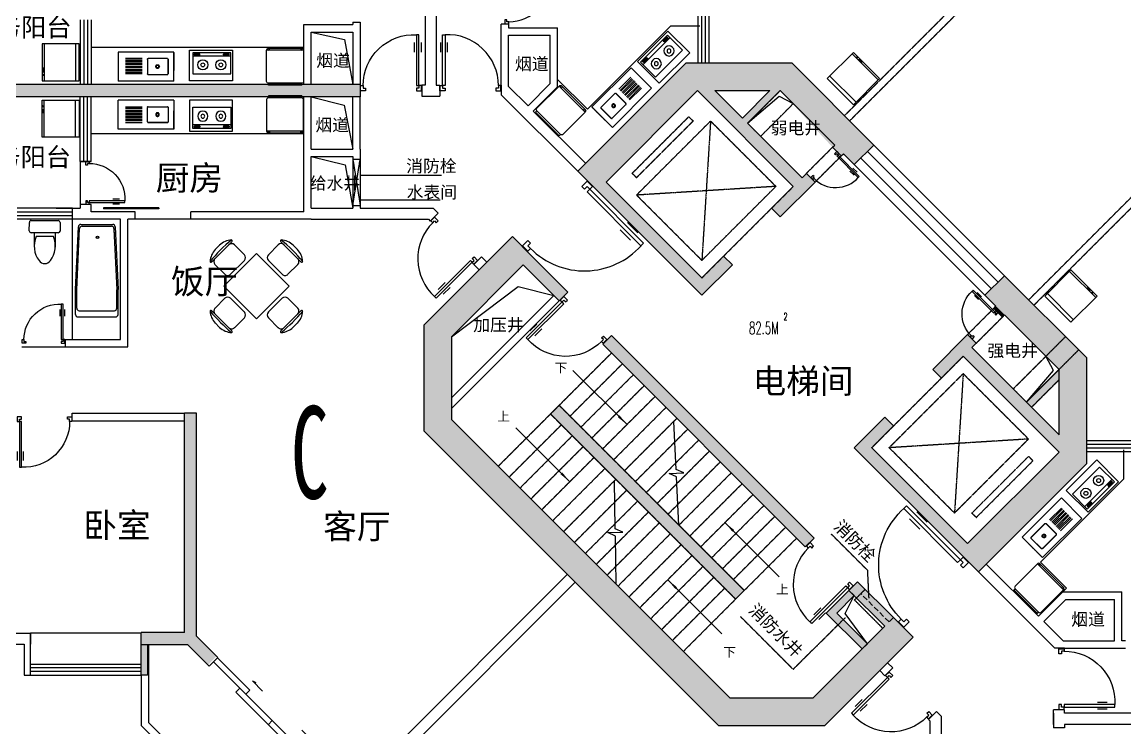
# Model space of a CAD drawing. Header units: millimetres. Extents: x 1418 to 72131, y 781 to 47600.
# Drawn here: x 15854 to 33759, y 19986 to 31446 of the extents above; entities that cross this region are included whole.
import ezdxf
from ezdxf.enums import TextEntityAlignment as Align

# ---------------------------------------------------------------- set-up
doc = ezdxf.new("R2010")
doc.units = ezdxf.units.MM
for name, pattern in [('DASH', [0.35, 0.25, -0.1]), ('DOTE', [2.42, 2, -0.2, 0.02, -0.2]), ('HIDDEN', [0.375, 0.25, -0.125])]:
    doc.linetypes.add(name, pattern=pattern)
for name, color, linetype in [('BALCONY', 2, 'Continuous'), ('DIM', 15, 'Continuous'), ('DOTE', 1, 'DOTE'), ('GROUND', 2, 'Continuous'), ('HIDDEN', 2, 'HIDDEN'), ('JG', 6, 'Continuous'), ('K', 2, 'Continuous'), ('PUB_DIM', 3, 'Continuous'), ('PUB_H', 13, 'Continuous'), ('PUB_TEXT', 7, 'Continuous'), ('STAIR', 2, 'Continuous'), ('T', 7, 'Continuous'), ('TOILET', 7, 'Continuous'), ('TOTHER', 7, 'Continuous'), ('W', 2, 'Continuous'), ('WALL', 4, 'Continuous'), ('WINDOW', 5, 'Continuous'), ('WINDOW_TEXT', 7, 'Continuous'), ('XL', 7, 'HIDDEN')]:
    doc.layers.add(name, color=color, linetype=linetype)
doc.styles.add('-黑体', font='simhei.ttf')
doc.styles.add('_ROMAND9', font='ROMAND.SHX', dxfattribs={"width": 0.6})
doc.styles.add('DIM_FONT', font='SIMPLEX.shx', dxfattribs={"width": 0.8})
doc.styles.add('SIMPLEX', font='SIMPLEX.SHX')
doc.styles.get("Standard").update_dxf_attribs({"font": 'arial.ttf'})

# ---------------------------------------------------------------- blocks, each defined once
blk = doc.blocks.new('M_A23MCU')
for p, q in [((-0.454, 0.081), (-0.454, 0.905)), ((-0.454, 0.905), (-0.413, 0.905)), ((-0.413, 0.905), (-0.413, 0.081)), ((-0.489, 0.782), (-0.489, 0.624)), ((-0.378, 0.782), (-0.378, 0.624)), ((-0.495, -0.002), (-0.495, 0.081)), ((-0.495, 0.081), (-0.454, 0.081)), ((-0.413, 0.081), (-0.454, 0.081)), ((-0.454, 0.081), (-0.454, 0.039)), ((-0.454, 0.039), (-0.413, 0.039)), ((-0.413, 0.039), (-0.413, -0.002)), ((0.412, 0.039), (0.412, -0.002)), ((0.453, 0.039), (0.412, 0.039)), ((0.453, 0.081), (0.453, 0.039)), ((0.494, 0.081), (0.453, 0.081)), ((0.494, -0.002), (0.494, 0.081)), ((-0.413, -0.002), (-0.495, -0.002)), ((-0.495, -0.002), (-0.495, -0.002)), ((0.412, -0.002), (0.494, -0.002)), ((0.494, -0.002), (0.494, -0.002))]:
    blk.add_line(p, q)
blk.add_arc((-0.372, 0.082), 0.825, 359.9283, 92.866)
blk = doc.blocks.new('_B1HAF')
for p, q in [((-0.275, 0.5), (0.275, 0.5)), ((-0.275, 0.5), (-0.275, 0)), ((0, 0.5), (0, 0)), ((0.275, 0.5), (0.275, 0)), ((-0.5, 0), (0.5, 0)), ((-0.225, 0), (-0.225, -0.5)), ((0.225, 0), (0.225, -0.5)), ((-0.5, -0.5), (-0.225, -0.5)), ((0.225, -0.5), (0.5, -0.5)), ((-0.2522, -1.2642), (-0.2314, -1.3786)), ((-0.1667, -1.2642), (-0.2522, -1.2642)), ((0.1667, -1.2642), (0.2522, -1.2642)), ((0.2522, -1.2642), (0.2314, -1.3786))]:
    blk.add_line(p, q)
blk = doc.blocks.new('_WBLK')
for p, q in [((-0.5, 0.5), (0.5, 0.5)), ((0.5, 0.1667), (-0.5, 0.1667)), ((0.5, -0.1667), (-0.5, -0.1667)), ((-0.5, -0.5), (0.5, -0.5))]:
    blk.add_line(p, q)
at = {"layer": 'WINDOW_TEXT', "style": 'SIMPLEX', "flags": 9}
blk.add_attdef('A', text='', height=1, dxfattribs=at).set_placement((0, 1.5), align=Align.MIDDLE)
blk = doc.blocks.new('C')
at = {"layer": 'WALL'}
for p, q in [((-100, 0), (0, 0)), ((-100, -500), (-100, 0)), ((0, 0), (0, -680)), ((1900, 0), (1800, 0)), ((1800, 0), (1800, -680)), ((1900, -500), (1900, 0))]:
    blk.add_line(p, q, dxfattribs=at)
at = {"layer": 'W', "xscale": 1800, "yscale": 180, "zscale": 1800, "rotation": 180}
blk.add_blockref('_WBLK', (900, -90), dxfattribs=at)
blk = doc.blocks.new('_E1KUH')
at = {"layer": 'BALCONY'}
for p, q in [((-289, 236), (-289, -304)), ((251, 266), (-259, 266)), ((-259, -334), (-259, 266)), ((311, 236), (281, 236)), ((281, -304), (281, 236)), ((311, -304), (311, 236)), ((-259, -334), (251, -334)), ((311, -304), (281, -304))]:
    blk.add_line(p, q, dxfattribs=at)
for centre in [(-274, 233), (-274, -301)]:
    blk.add_circle(centre, 15, dxfattribs=at)
for centre, start, end in [((-259, 236), 90, 180), ((251, 236), 360, 90), ((-259, -304), 180, 270), ((251, -304), 270, 0)]:
    blk.add_arc(centre, 30, start, end, dxfattribs=at)
at = {"style": 'DIM_FONT', "width": 0.8, "flags": 9}
for tag in ['XSIZE', 'YSIZE']:
    blk.add_attdef(tag, (0, 0), '', height=0.5, dxfattribs=at)
blk = doc.blocks.new('_ARROW')
blk.add_solid([(0, 0), (-1, 0.1), (-1, -0.1)])
blk = doc.blocks.new('M_B16XKT')
at = {"linetype": 'DASH'}
for p, q in [((-0.5, 0.5), (-0.5, 0)), ((0.5, 0), (0.5, 0.5)), ((-0.5, 0), (0.5, 0))]:
    blk.add_line(p, q, dxfattribs=at)
blk = doc.blocks.new('M_E19')
for p, q in [((-323, -113), (-323, -456)), ((299, -113), (-323, -113)), ((299, -456), (299, -113)), ((-323, -400), (299, -400)), ((-323, -456), (299, -456)), ((-291, -422), (-291, -434)), ((-216, -432), (-280, -432)), ((-280, -432), (-280, -448)), ((-280, -448), (-216, -448)), ((-216, -448), (-216, -432)), ((-199, -423), (-199, -434)), ((182, -422), (182, -434)), ((193, -432), (193, -448)), ((257, -432), (193, -432)), ((193, -448), (257, -448)), ((257, -448), (257, -432)), ((274, -423), (274, -434))]:
    blk.add_line(p, q)
for points in [[(-199, -423, 0.259034), (-201, -420, 0.076276), (-213, -415, 0.036515), (-226, -412, 0.026615), (-245, -411, 0.026615), (-264, -412, 0.036515), (-277, -415, 0.076276), (-289, -420, 0.259034), (-291, -423, 0.078462), (-291, -424, 0.056762)], [(-199, -434, 0.259034), (-201, -430, 0.076276), (-213, -425, 0.036515), (-226, -423, 0.026615), (-245, -422, 0.026615), (-264, -423, 0.036515), (-277, -425, 0.076276), (-289, -430, 0.259034), (-291, -434, 0.259034), (-289, -437, 0.056762), (-280, -441, 0.036515)], [(-216, -443, 0.008736), (-213, -442, 0.076276), (-201, -437, 0.259034), (-199, -434, 0.259034)], [(274, -423, 0.259034), (272, -420, 0.076276), (260, -415, 0.036515), (247, -412, 0.026615), (228, -411, 0.026615), (209, -412, 0.036515), (196, -415, 0.076276), (184, -420, 0.259034), (182, -423, 0.078462), (182, -424, 0.056762)], [(274, -434, 0.259034), (272, -430, 0.076276), (260, -425, 0.036515), (247, -423, 0.026615), (228, -422, 0.026615), (209, -423, 0.036515), (196, -425, 0.076276), (184, -430, 0.259034), (182, -434, 0.259034), (184, -437, 0.056762), (193, -441, 0.036515)], [(257, -443, 0.008736), (260, -442, 0.076276), (272, -437, 0.259034), (274, -434, 0.259034)]]:
    blk.add_lwpolyline(points, format="xyb")
at = {"layer": 'TOTHER', "linetype": 'Continuous'}
for p, q in [((-350, 0), (350, 0)), ((-350, -500), (-350, 0)), ((350, 0), (350, -500)), ((350, -500), (-350, -500))]:
    blk.add_line(p, q, dxfattribs=at)
for centre, radius in [((-158, -259), 82.5), ((134, -259), 82.5), ((-158, -259), 31.6), ((134, -259), 31.6)]:
    blk.add_circle(centre, radius, dxfattribs=at)
at = {"width": 0.8, "flags": 9}
for tag in ['XSIZE', 'YSIZE']:
    blk.add_attdef(tag, (0, 0), '', height=0.5, dxfattribs=at)
blk = doc.blocks.new('M_E16')
for p, q in [((-359, -351), (-359, -119)), ((-347, -107), (-34, -107)), ((-22, -119), (-22, -351)), ((63, -103), (336, -103)), ((63, -132), (336, -132)), ((63, -153), (336, -153)), ((63, -182), (336, -182)), ((63, -203), (336, -203)), ((63, -232), (336, -232)), ((63, -253), (336, -253)), ((63, -282), (336, -282)), ((63, -303), (336, -303)), ((63, -332), (336, -332)), ((63, -353), (336, -353)), ((-34, -363), (-347, -363))]:
    blk.add_line(p, q)
for points, const_width in [([(-353, -95), (-370, -113)], 1.91), ([(-370, -357), (-370, -113)], 2), ([(-353, -95), (-28, -95)], 1.8), ([(-10, -113), (-28, -95)], 1.91), ([(-10, -113), (-10, -357)], 2), ([(-370, -357), (-353, -375)], 1.91), ([(-28, -375), (-10, -357)], 1.91), ([(-28, -375), (-353, -375)], 1.8)]:
    blk.add_lwpolyline(points, dxfattribs=dict(const_width=const_width))
for points in [[(-347, -107), (-351, -108), (-354, -110), (-357, -113), (-358, -117), (-359, -119)], [(-22, -119), (-23, -115), (-25, -111), (-28, -109), (-32, -107), (-34, -107)], [(-359, -351), (-358, -355), (-356, -358), (-353, -361), (-349, -363), (-347, -363)], [(-216, -235), (-215, -245), (-209, -255), (-202, -261), (-192, -265), (-182, -265), (-172, -261), (-164, -255), (-159, -245), (-157, -235), (-159, -225), (-164, -215), (-172, -209), (-182, -205), (-192, -205), (-202, -209), (-209, -215), (-215, -225), (-216, -235)], [(-206, -235), (-205, -242), (-201, -248), (-196, -252), (-190, -254), (-183, -254), (-177, -252), (-172, -248), (-169, -242), (-168, -235), (-169, -228), (-172, -222), (-177, -218), (-183, -215), (-190, -215), (-196, -218), (-201, -222), (-205, -228), (-206, -235)], [(-34, -363), (-30, -362), (-26, -360), (-24, -357), (-22, -353), (-22, -351)]]:
    blk.add_lwpolyline(points)
at = {"layer": 'TOTHER', "linetype": 'Continuous'}
for p, q in [((-450, 0), (450, 0)), ((-450, -471), (-450, 0)), ((450, 0), (450, -471)), ((-450, -471), (450, -471))]:
    blk.add_line(p, q, dxfattribs=at)
at = {"layer": 'TOTHER', "linetype": 'HIDDEN'}
blk.add_line((-450, 0), (-450, -300), dxfattribs=at)
at = {"width": 0.8, "flags": 9}
for tag in ['XSIZE', 'YSIZE']:
    blk.add_attdef(tag, (0, 0), '', height=0.5, dxfattribs=at)
blk = doc.blocks.new('M_C31TFZ')
for p, q in [((-729, 395), (-404, 720)), ((393, 721), (718, 395)), ((-672, 593), (-602, 663)), ((-359, 669), (-200, 510)), ((348, 669), (189, 510)), ((591, 664), (661, 594)), ((-5, 527), (-536, -3)), ((-423, 192), (-200, 415)), ((525, -3), (-5, 527)), ((189, 415), (412, 192)), ((-678, 351), (-518, 192)), ((667, 351), (508, 192)), ((-536, -3), (-5, -533)), ((-5, -533), (525, -3)), ((-677, -357), (-518, -198)), ((-200, -421), (-423, -198)), ((412, -198), (190, -420)), ((667, -357), (508, -198)), ((-403, -726), (-729, -401)), ((-359, -675), (-200, -516)), ((349, -675), (190, -516)), ((718, -401), (393, -726)), ((-602, -670), (-672, -599)), ((661, -599), (591, -669))]:
    blk.add_line(p, q)
for centre, radius, start, end in [((1327, -1336), 2713, 129.8023, 140.1977), ((-386, 434), 316, 94.2735, 133.2349), ((-408, 738), 10, 22.33, 94.2735), ((-418, 734), 20, 315, 22.33), ((407, 735), 20, 157.67, 225), ((398, 738), 10, 85.7265, 157.67), ((-1338, -1336), 2713, 39.8023, 50.1977), ((375, 434), 316, 46.7651, 85.7265), ((-442, 377), 316, 136.7651, 175.7265), ((-407, 621), 67.5, 45, 135), ((396, 622), 67.5, 45, 135), ((431, 377), 316, 4.2735, 43.2349), ((-747, 400), 10, 175.7265, 247.67), ((-743, 409), 20, 247.67, 315), ((-630, 399), 67.5, 135, 225), ((-248, 462), 67.5, 315, 45), ((237, 462), 67.5, 135, 225), ((619, 399), 67.5, 315, 45), ((732, 409), 20, 225, 292.33), ((736, 400), 10, 292.33, 4.2735), ((-471, 239), 67.5, 225, 315), ((460, 240), 67.5, 225, 315), ((-471, -246), 67.5, 45, 135), ((460, -245), 67.5, 45, 135), ((-630, -405), 67.5, 135, 225), ((619, -405), 67.5, 315, 45), ((-747, -406), 10, 112.33, 184.2735), ((-442, -383), 316, 184.2735, 223.2349), ((1328, 1330), 2713, 219.8023, 230.1977), ((-743, -415), 20, 45, 112.33), ((-248, -468), 67.5, 315, 45), ((237, -468), 67.5, 135, 225), ((-1338, 1330), 2713, 309.8023, 320.1977), ((431, -383), 316, 316.7651, 355.7265), ((732, -415), 20, 67.67, 135), ((736, -406), 10, 355.7265, 67.67), ((-385, -440), 316, 226.7651, 265.7265), ((-407, -627), 67.5, 225, 315), ((396, -627), 67.5, 225, 315), ((375, -439), 316, 274.2735, 313.2349), ((-408, -744), 10, 265.7265, 337.67), ((-418, -741), 20, 337.67, 45), ((407, -740), 20, 135, 202.33), ((398, -744), 10, 202.33, 274.2735)]:
    blk.add_arc(centre, radius, start, end)
at = {"width": 0.8, "flags": 9}
for tag in ['XSIZE', 'YSIZE']:
    blk.add_attdef(tag, (0, 0), '', height=0.5, dxfattribs=at)
blk = doc.blocks.new('M_E10')
for p, q in [((-740, -70), (-740, -680)), ((-700, -30), (-302, -30)), ((-640, -90), (-640, -660)), ((-600, -50), (-300, -50)), ((-300, -50), (695, -96)), ((-298, -30), (724, -76)), ((730, -136), (730, -614)), ((760, -116), (760, -634)), ((-600, -700), (-300, -700)), ((695, -654), (-300, -700)), ((685, -654), (-300, -700)), ((724, -674), (-298, -720)), ((-700, -720), (-302, -720))]:
    blk.add_line(p, q)
at = {"const_width": 1.5}
for points in [[(-800, 0), (800, 0)], [(-800, -750), (-800, 0)], [(800, 0), (800, -750)], [(800, -750), (-800, -750)]]:
    blk.add_lwpolyline(points, dxfattribs=at)
for radius in [20, 16]:
    blk.add_circle((550, -386), radius)
for centre, start, end in [((-700, -70), 90, 180), ((-600, -90), 90, 180), ((-302, -70), 83.7966, 90), ((690, -136), 0, 83.3675), ((720, -116), 0, 83.7966), ((-700, -680), 180, 270), ((-600, -660), 180, 270), ((690, -614), 276.6325, 0), ((720, -634), 276.2034, 0), ((-302, -680), 270, 276.2034)]:
    blk.add_arc(centre, 40, start, end)
at = {"width": 0.8, "flags": 9}
for tag in ['XSIZE', 'YSIZE']:
    blk.add_attdef(tag, (0, 0), '', height=0.5, dxfattribs=at)
blk = doc.blocks.new('M_A13ZTG')
for p, q in [((-0.502, 0.208), (0.498, 0.208)), ((-0.502, 0.208), (-0.502, 0.19)), ((0.498, 0.208), (0.498, 0.19)), ((-0.502, 0.19), (0.498, 0.19))]:
    blk.add_line(p, q)
blk = doc.blocks.new('_E4MQF')
at = {"layer": 'PUB_DIM'}
for p, q in [((-600, 541), (0, 541)), ((-600, 31), (0, 31))]:
    blk.add_line(p, q, dxfattribs=at)
for points in [[(-600, 0), (0, 0), (0, 600), (-600, 600)], [(-205, 22), (-205, 6), (-149, 6), (-149, 22)]]:
    blk.add_lwpolyline(points, close=True, dxfattribs=at)
blk.add_circle((-95, 17), 9.03, dxfattribs=at)
at = {"style": 'DIM_FONT', "width": 0.8, "flags": 9}
for tag in ['XSIZE', 'YSIZE']:
    blk.add_attdef(tag, (0, 0), '', height=0.5, dxfattribs=at)
blk = doc.blocks.new('80122140438700')
for p, q in [((-525, 90), (525, 90)), ((-525, 29.7), (525, 29.7)), ((-525, -29.7), (525, -29.7)), ((-525, -90), (525, -90))]:
    blk.add_line(p, q)
at = {"style": 'SIMPLEX', "flags": 9}
blk.add_attdef('A', text='', height=1, dxfattribs=at).set_placement((0, 0), align=Align.MIDDLE)
blk = doc.blocks.new('M_E24TTP')
at = {"layer": 'TOILET', "color": 7}
for p, q in [((-170, 200), (-170, 430)), ((170, 200), (170, 430)), ((-220, 200), (220, 200)), ((-140, 260), (140, 260)), ((-250, 30), (-250, 170)), ((220, 0), (-220, 0)), ((250, 170), (250, 30))]:
    blk.add_line(p, q, dxfattribs=at)
for centre, radius, start, end in [((227, 413), 398, 143.3619, 202.5495), ((0, 590), 110, 33.4509, 146.5491), ((-227, 413), 398, 337.4505, 36.6381), ((-220, 170), 30, 90, 180), ((220, 170), 30, 0, 90), ((-220, 30), 30, 180, 270), ((220, 30), 30, 270, 0)]:
    blk.add_arc(centre, radius, start, end, dxfattribs=at)
at = {"style": 'DIM_FONT', "width": 0.8, "flags": 9}
for tag in ['XSIZE', 'YSIZE']:
    blk.add_attdef(tag, (0, 0), '', height=0.5, dxfattribs=at)
blk = doc.blocks.new('80122163034100')
for p, q in [((-395, 90), (395, 90)), ((-395, 30), (395, 30)), ((-395, -30), (395, -30)), ((-395, -90), (395, -90))]:
    blk.add_line(p, q)
at = {"style": 'SIMPLEX', "flags": 9}
blk.add_attdef('A', text='', height=1, dxfattribs=at).set_placement((0, 0), align=Align.MIDDLE)
blk = doc.blocks.new('A$C240679E1')
for p, q in [((30134.9, 31492.6), (27787.8, 29145.5)), ((30304.6, 31492.6), (27872.7, 29060.7)), ((26744.9, 29552.1), (26214.6, 29021.7)), ((26957, 29339.9), (26744.9, 29552.1)), ((26426.7, 28809.6), (26957, 29339.9)), ((24340.7, 28208.6), (25260, 29127.8)), ((24411.4, 28137.9), (25330.7, 29057.1)), ((24411.4, 27855), (25613.5, 29057.1)), ((25260, 29127.8), (25330.7, 29057.1)), ((25613.5, 29057.1), (25472.1, 26794.3)), ((25613.5, 29057.1), (26674.2, 27996.4)), ((26214.6, 29021.7), (26426.7, 28809.6)), ((27169.2, 28208.6), (27593.4, 28632.8)), ((27734.8, 28491.4), (27310.6, 28067.1)), ((33210.9, 28586.4), (30778.9, 26154.5)), ((33210.9, 28416.7), (30863.7, 26069.6)), ((24340.7, 28208.6), (24411.4, 28137.9)), ((26674.2, 27996.4), (24411.4, 27855)), ((25472.1, 26794.3), (26674.2, 27996.4)), ((25472.1, 26511.5), (26957, 27996.4)), ((24411.4, 27855), (25472.1, 26794.3)), ((30215.1, 26021.9), (29785.5, 25592.3)), ((29926.9, 25450.8), (30351.1, 25875.1)), ((22166.4, 23453.3), (24004.9, 25291.7)), ((23333.1, 24266.4), (24181.6, 25115)), ((28229.8, 23753.8), (29714.7, 25238.7)), ((30527.9, 24708.4), (31058.2, 25238.7)), ((23509.9, 24089.7), (24358.4, 24938.2)), ((28512.7, 23753.8), (29714.7, 24955.9)), ((29714.7, 24955.9), (29573.3, 22693.1)), ((30775.4, 23895.2), (29714.7, 24955.9)), ((31270.4, 25026.6), (30740.1, 24496.3)), ((30740.1, 24496.3), (31270.4, 25026.6)), ((23686.7, 23912.9), (24535.2, 24761.4)), ((30740.1, 24496.3), (30527.9, 24708.4)), ((30824.9, 24411.4), (31270.4, 24856.9)), ((23863.4, 23736.1), (24712, 24584.6)), ((26161.5, 21438), (23156.3, 24443.2)), ((24040.2, 23559.3), (24888.7, 24407.9)), ((26020.1, 21296.6), (23014.9, 24301.8)), ((24217, 23382.6), (25065.5, 24231.1)), ((23191.7, 24125), (22343.2, 23276.5)), ((24393.8, 23205.8), (25242.3, 24054.3)), ((23368.5, 23948.2), (22519.9, 23099.7)), ((24570.5, 23029), (25419.1, 23877.5)), ((30775.4, 23895.2), (28512.7, 23753.8)), ((29573.3, 22693.1), (30775.4, 23895.2)), ((23545.2, 23771.5), (22696.7, 22922.9)), ((24747.3, 22852.2), (25595.8, 23700.8)), ((29573.3, 22693.1), (28512.7, 23753.8)), ((23722, 23594.7), (22873.5, 22746.2)), ((24924.1, 22675.5), (25772.6, 23524)), ((29856.2, 22693.1), (30775.4, 23612.4)), ((29926.9, 22622.4), (30846.1, 23541.7)), ((30846.1, 23541.7), (30775.4, 23612.4)), ((23898.8, 23417.9), (23050.3, 22569.4)), ((25100.9, 22498.7), (25949.4, 23347.2)), ((24075.6, 23241.1), (23227, 22392.6)), ((25277.7, 22321.9), (26126.2, 23170.4)), ((24252.3, 23064.4), (23403.8, 22215.8)), ((25454.4, 22145.1), (26303, 22993.6)), ((24429.1, 22887.6), (23580.6, 22039.1)), ((25631.2, 21968.3), (26479.7, 22816.9)), ((24605.9, 22710.8), (23757.4, 21862.3)), ((25808, 21791.6), (26656.5, 22640.1)), ((29926.9, 22622.4), (29856.2, 22693.1)), ((24782.7, 22534), (23934.1, 21685.5)), ((25984.8, 21614.8), (26833.3, 22463.3)), ((24959.5, 22357.3), (24110.9, 21508.7)), ((26161.5, 21438), (27010.1, 22286.5)), ((28158.7, 21767.9), (27578.5, 22348.1)), ((25136.2, 22180.5), (24287.7, 21331.9)), ((25313, 22003.7), (24464.5, 21155.2)), ((25489.8, 21826.9), (24641.3, 20978.4)), ((28158.7, 21767.9), (28180.8, 21313.8)), ((25666.6, 21650.1), (24818, 20801.6)), ((25843.3, 21473.4), (24994.8, 20624.8)), ((26020.1, 21296.6), (25171.6, 20448.1)), ((26100.1, 21012.6), (26954.3, 20157.9)), ((26954.3, 20157.9), (27801.4, 20995))]:
    blk.add_line(p, q)
at = {"layer": 'BALCONY'}
for p, q in [((16490.9, 20552.6), (16490.9, 19295.8)), ((16370.9, 20062.6), (16370.9, 19246.1)), ((16370.9, 19246.1), (18604.2, 17013.3)), ((16490.9, 19295.8), (18689.1, 17098.2))]:
    blk.add_line(p, q, dxfattribs=at)
at = {"layer": 'DIM'}
for p, q in [((26214.6, 29021.7), (26728.4, 29461.1)), ((26728.4, 29461.1), (26957, 29339.9)), ((21406.2, 25556.9), (22490.8, 26371.9)), ((22490.8, 26371.9), (23071.5, 26225.1)), ((31179.4, 25010.1), (31058.2, 25238.7)), ((30740.1, 24496.3), (31179.4, 25010.1)), ((27797, 21060.5), (27943.4, 21353.2)), ((28159.1, 20571.8), (27797, 21060.5))]:
    blk.add_line(p, q, dxfattribs=at)
for points in [[(19130.9, 30502.6), (19672.5, 30382.2), (19805.9, 29652.6)], [(19130.9, 29452.6), (19665, 29317.3), (19805.9, 28602.6)], [(19130.9, 28482.6), (19682.5, 28349.1), (19805.9, 27642.6)]]:
    blk.add_lwpolyline(points, dxfattribs=at)
at = {"layer": 'GROUND'}
blk.add_line((17174.6, 27462.6), (16274.6, 27462.6), dxfattribs=at)
at = {"layer": 'HIDDEN'}
for p, q in [((31058.2, 25238.7), (31376.4, 25556.9)), ((31270.4, 25026.6), (31588.6, 25344.8)), ((27951.4, 21283.4), (28123.8, 21455.7)), ((28411, 20823.7), (27951.4, 21283.4))]:
    blk.add_line(p, q, dxfattribs=at)
at = {"layer": 'JG'}
for p, q in [((23456.9, 28243.9), (25215, 30002.1)), ((25215, 30002.1), (26931.3, 30002.1)), ((28265.2, 28668.2), (26931.3, 30002.1)), ((19925.9, 29652.6), (13470.9, 29652.6)), ((19925.9, 29652.6), (19925.9, 29452.6)), ((23916.5, 28067.1), (25401.4, 29552.1)), ((25401.4, 29552.1), (26957, 27996.4)), ((25684.2, 29552.1), (26129.7, 29106.6)), ((25684.2, 29552.1), (26575.2, 29552.1)), ((26129.7, 29106.6), (26575.2, 29552.1)), ((26744.9, 29552.1), (26214.6, 29021.7)), ((27628.8, 28668.2), (26744.9, 29552.1)), ((19925.9, 29452.6), (13470.9, 29452.6)), ((26214.6, 29021.7), (27098.5, 28137.9)), ((27593.4, 28632.8), (27628.8, 28668.2)), ((27628.8, 28668.2), (27628.8, 28668.2)), ((27947, 28350), (28265.2, 28668.2)), ((27734.8, 28491.4), (27593.4, 28632.8)), ((27734.8, 28491.4), (27770.2, 28526.8)), ((27947, 28350), (27770.2, 28526.8)), ((23456.9, 28243.9), (25472.1, 26228.7)), ((27098.5, 28137.9), (27169.2, 28208.6)), ((27310.6, 28067.1), (27169.2, 28208.6)), ((23916.5, 28067.1), (25472.1, 26511.5)), ((26603.5, 27642.9), (26957, 27996.4)), ((26744.9, 27501.5), (27310.6, 28067.1)), ((26603.5, 27642.9), (26744.9, 27501.5)), ((20956.2, 25743.3), (22396.2, 27183.3)), ((22714.4, 26865.1), (22396.2, 27183.3)), ((23297.8, 26281.7), (22714.4, 26865.1)), ((25472.1, 26511.5), (25825.7, 26865.1)), ((25825.7, 26865.1), (25967.1, 26723.6)), ((21406.2, 25556.9), (22573, 26723.6)), ((23156.3, 26140.3), (22573, 26723.6)), ((25472.1, 26228.7), (25967.1, 26723.6)), ((30068.3, 26228.7), (30386.5, 26546.9)), ((31720.4, 25213), (30386.5, 26546.9)), ((23156.3, 26140.3), (23297.8, 26281.7)), ((30245.1, 26051.9), (30068.3, 26228.7)), ((30209.7, 26016.5), (30245.1, 26051.9)), ((30209.7, 26016.5), (30351.1, 25875.1)), ((30351.1, 25875.1), (30386.5, 25910.5)), ((31270.4, 25026.6), (30386.5, 25910.5)), ((20956.2, 25743.3), (20956.2, 24027)), ((21406.2, 25556.9), (21406.2, 24213.4)), ((23863.4, 25433.2), (24004.9, 25574.6)), ((27151.5, 22145.1), (23863.4, 25433.2)), ((27292.9, 22286.5), (24004.9, 25574.6)), ((29219.8, 25026.6), (29785.5, 25592.3)), ((29785.5, 25592.3), (29926.9, 25450.8)), ((29856.2, 25380.1), (29926.9, 25450.8)), ((31270.4, 23965.9), (29856.2, 25380.1)), ((29714.7, 25238.7), (29361.2, 24885.2)), ((31270.4, 23683.1), (29714.7, 25238.7)), ((31720.4, 23496.7), (31720.4, 25213)), ((29361.2, 24885.2), (29219.8, 25026.6)), ((31270.4, 25026.6), (30740.1, 24496.3)), ((31270.4, 23965.9), (31270.4, 25026.6)), ((21406.2, 24562.4), (21406.2, 24390.2)), ((23156.3, 24443.2), (23014.9, 24301.8)), ((26161.5, 21438), (23156.3, 24443.2)), ((17070.9, 20752.6), (17070.9, 24312.6)), ((17270.9, 24312.6), (17070.9, 24312.6)), ((17270.9, 20694.1), (17270.9, 24312.6)), ((25931.7, 19687.9), (21406.2, 24213.4)), ((23014.9, 24301.8), (26020.1, 21296.6)), ((27947, 23753.8), (28442, 24248.8)), ((28583.4, 24107.3), (28442, 24248.8)), ((25745.3, 19237.9), (20956.2, 24027)), ((28583.4, 24107.3), (28229.8, 23753.8)), ((29644, 22056.7), (27947, 23753.8)), ((29785.5, 22198.2), (28229.8, 23753.8)), ((29785.5, 22198.2), (31270.4, 23683.1)), ((29962.2, 21738.5), (31720.4, 23496.7)), ((27151.5, 22145.1), (27292.9, 22286.5)), ((29644, 22056.7), (29962.2, 21738.5)), ((27858.6, 21438), (28000, 21579.4)), ((28583.4, 20996.1), (28000, 21579.4)), ((26020.1, 21296.6), (26161.5, 21438)), ((27490.9, 21070.3), (27858.6, 21438)), ((27943.4, 21353.2), (27660.9, 21070)), ((27858.6, 21438), (27943.4, 21353.2)), ((28442, 20854.7), (27858.6, 21438)), ((28074.3, 20487), (27490.9, 21070.3)), ((28159.1, 20571.8), (27660.9, 21070)), ((28583.4, 20996.1), (28901.6, 20677.9)), ((27275.2, 19687.9), (28442, 20854.7)), ((16370.9, 20552.6), (16370.9, 20752.6)), ((17070.9, 20752.6), (16370.9, 20752.6)), ((17614.2, 20350.7), (17270.9, 20694.1)), ((27461.6, 19237.9), (28901.6, 20677.9)), ((17129.4, 20552.6), (16370.9, 20552.6)), ((17472.8, 20209.3), (17129.4, 20552.6)), ((28074.3, 20487), (28159.1, 20571.8)), ((17472.8, 20209.3), (17614.2, 20350.7)), ((27275.2, 19687.9), (25931.7, 19687.9)), ((26280.8, 19687.9), (26108.5, 19687.9)), ((27461.6, 19237.9), (25745.3, 19237.9))]:
    blk.add_line(p, q, dxfattribs=at)
at = {"layer": 'K'}
for p, q in [((23614.9, 29250.5), (24966.5, 30602.1)), ((24966.5, 30602.1), (25440.9, 30602.1)), ((19010.9, 30252.6), (15560.9, 30252.6)), ((23130.9, 29734.6), (23614.9, 29250.5)), ((19010.9, 28852.6), (15560.9, 28852.6)), ((15254.6, 25512.6), (15254.6, 27462.6)), ((32320.4, 23248.2), (32320.4, 23722.5)), ((30968.8, 21896.6), (32320.4, 23248.2)), ((31393, 21472.4), (30968.7, 21896.7)), ((30937.9, 21017.4), (31393, 21472.4))]:
    blk.add_line(p, q, dxfattribs=at)
at = {"layer": 'PUB_H'}
for points in [[(25684.2, 29552.1), (25215, 30002.1), (25401.4, 29552.1), (23456.9, 28243.9)], [(27593.4, 28632.8), (26931.3, 30002.1), (26744.9, 29552.1), (25215, 30002.1)], [(26744.9, 29552.1), (25215, 30002.1), (26575.2, 29552.1), (25684.2, 29552.1)], [(28265.2, 28668.2), (26931.3, 30002.1), (27947, 28350), (27770.2, 28526.8)], [(27734.8, 28491.4), (27770.2, 28526.8), (27593.4, 28632.8), (26931.3, 30002.1)], [(19925.9, 29652.6), (13470.9, 29652.6), (19925.9, 29452.6), (13470.9, 29452.6)], [(25401.4, 29552.1), (23456.9, 28243.9), (23916.5, 28067.1), (25472.1, 26228.7)], [(25401.4, 29552.1), (26957, 27996.4), (25684.2, 29552.1), (26129.7, 29106.6)], [(26129.7, 29106.6), (26214.6, 29021.7), (26575.2, 29552.1), (26744.9, 29552.1)], [(27098.5, 28137.9), (26214.6, 29021.7), (26957, 27996.4), (26129.7, 29106.6)], [(26744.9, 27501.5), (27098.5, 28137.9), (26603.5, 27642.9)], [(27310.6, 28067.1), (27169.2, 28208.6), (26744.9, 27501.5), (27098.5, 28137.9)], [(23916.5, 28067.1), (25472.1, 26228.7), (25472.1, 26511.5), (25967.1, 26723.6)], [(22396.2, 27183.3), (20956.2, 25743.3), (22573, 26723.6), (21406.2, 25556.9)], [(23297.8, 26281.7), (22396.2, 27183.3), (23071.5, 26225.1), (22573, 26723.6)], [(25472.1, 26511.5), (25967.1, 26723.6), (25825.7, 26865.1)], [(30386.5, 26546.9), (30068.3, 26228.7), (30386.5, 25910.5)], [(31720.4, 25213), (30386.5, 26546.9), (31270.4, 25026.6), (30386.5, 25910.5)], [(23156.3, 26140.2), (23071.5, 26225.1), (23297.8, 26281.7)], [(30386.5, 25910.5), (30245.1, 26051.9), (30351.1, 25875.1), (30209.7, 26016.5)], [(20956.2, 25743.3), (20956.2, 24027), (21406.2, 25556.9), (21406.2, 24213.4)], [(24004.9, 25574.6), (23863.4, 25433.2), (27292.9, 22286.5), (27151.5, 22145.1)], [(29785.5, 25592.3), (29219.8, 25026.6), (29926.9, 25450.8), (29856.2, 25380.1)], [(29219.8, 25026.6), (29361.2, 24885.2), (29856.2, 25380.1)], [(29714.7, 25238.7), (31270.4, 23683.1), (29856.2, 25380.1), (31270.4, 23965.9)], [(31720.4, 23496.7), (31720.4, 25213), (31270.4, 23683.1)], [(31270.4, 23683.1), (31720.4, 25213), (31270.4, 23965.9), (31270.4, 25026.6)], [(30824.9, 24411.4), (30740.1, 24496.3), (31270.4, 24856.9), (31270.4, 25026.6)], [(23156.3, 24443.2), (23014.9, 24301.8), (26161.5, 21438), (26020.1, 21296.6)], [(17270.9, 24312.6), (17070.9, 24312.6), (17270.9, 20694.1), (17070.9, 20752.6)], [(20956.2, 24027), (25745.3, 19237.9), (21406.2, 24213.4), (25931.7, 19687.9)], [(28583.4, 24107.3), (28442, 24248.8), (28229.8, 23753.8), (27947, 23753.8)], [(27947, 23753.8), (29962.2, 21738.5), (28229.8, 23753.8), (29785.5, 22198.2)], [(29962.2, 21738.5), (31720.4, 23496.7), (29785.5, 22198.2), (31270.4, 23683.1)], [(28001.4, 21578), (27943.4, 21353.2), (27490.9, 21070.3), (27575.5, 20985.2)], [(28901.6, 20677.9), (28000, 21579.4), (28442, 20854.7), (27943.4, 21353.2)], [(28074.3, 20487), (28159.1, 20571.8), (27575.7, 20985.5), (27660.9, 21070)], [(27461.6, 19237.9), (28901.6, 20677.9), (27275.2, 19687.9), (28442, 20854.7)], [(17070.9, 20752.6), (16370.9, 20752.6), (16370.9, 20552.6)], [(17270.9, 20694.1), (17070.9, 20752.6), (17129.4, 20552.6), (16370.9, 20552.6)], [(17595.1, 20369.8), (17270.9, 20694.1), (17453.7, 20228.4), (17129.4, 20552.6)], [(16370.9, 20062.6), (16470.9, 20062.6), (16370.9, 20552.6), (16470.9, 20552.6)], [(25745.3, 19237.9), (27461.6, 19237.9), (25931.7, 19687.9), (27275.2, 19687.9)]]:
    blk.add_solid(points, dxfattribs=at)
at = {"layer": 'PUB_TEXT'}
for p, q in [((21247.9, 28172.9), (19925.9, 28172.9)), ((21224.8, 27774.8), (19925.9, 27774.8))]:
    blk.add_line(p, q, dxfattribs=at)
at = {"layer": 'STAIR'}
for p, q in [((25055.8, 23400.4), (25016.7, 24182.3)), ((24939, 23334.5), (25178.7, 23346.5)), ((25061.8, 23280.6), (24939, 23334.5)), ((25178.7, 23346.5), (25055.8, 23400.4)), ((25100.9, 22498.7), (25061.8, 23280.6)), ((24066.6, 22439.8), (24054.7, 23220.3)), ((23947.5, 22378), (24187.5, 22381.7)), ((24187.5, 22381.7), (24066.6, 22439.8)), ((24068.4, 22319.8), (23947.5, 22378)), ((24080.3, 21539.4), (24068.4, 22319.8))]:
    blk.add_line(p, q, dxfattribs=at)
at = {"layer": 'T'}
for points in [[(24262.8, 24124), (23379, 25007.8)], [(23334.2, 23195.4), (22450.3, 24079.2)], [(25842.3, 22544.5), (26726.1, 21660.7)], [(24913.7, 21615.8), (25797.5, 20732)]]:
    blk.add_lwpolyline(points, dxfattribs=at)
at = {"layer": 'WALL'}
for p, q in [((20980.9, 38362.6), (20980.9, 29642.6)), ((21160.9, 38362.6), (21160.9, 29642.6)), ((19010.9, 29652.6), (19010.9, 30622.6)), ((19010.9, 30622.6), (19805.9, 30622.6)), ((19805.9, 30662.6), (19805.9, 30622.6)), ((19805.9, 30662.6), (19925.9, 30662.6)), ((19925.9, 30662.6), (19925.9, 29652.6)), ((22215.9, 29642.6), (22215.9, 30632.6)), ((22335.9, 30632.6), (22215.9, 30632.6)), ((22335.9, 30632.6), (22335.9, 30572.6)), ((19130.9, 29652.6), (19130.9, 30502.6)), ((19130.9, 30502.6), (19805.9, 30502.6)), ((19805.9, 30502.6), (19805.9, 29652.6)), ((22335.9, 30572.6), (23130.9, 30572.6)), ((22335.9, 30452.6), (23010.9, 30452.6)), ((22335.9, 29619.5), (22335.9, 30452.6)), ((23010.9, 29664.7), (23010.9, 30452.6)), ((23130.9, 29615), (23130.9, 30572.6)), ((26811.3, 30002.1), (26931.3, 30002.1)), ((19925.9, 29642.6), (19925.9, 29642.6)), ((19925.9, 29642.6), (19925.9, 29462.6)), ((20980.9, 29642.6), (20925.9, 29642.6)), ((20925.9, 29642.6), (20925.9, 29462.6)), ((21160.9, 29642.6), (21215.9, 29642.6)), ((21215.9, 29642.6), (21215.9, 29462.6)), ((22215.9, 29642.6), (22215.9, 29484.9)), ((22335.9, 29619.5), (22650.7, 29304.6)), ((23010.9, 29664.7), (22650.7, 29304.6)), ((23130.9, 29615), (22735.6, 29219.7)), ((19010.9, 27582.6), (19010.9, 29452.6)), ((19130.9, 28602.6), (19130.9, 29452.6)), ((19805.9, 28602.6), (19805.9, 29462.6)), ((19925.9, 28602.6), (19925.9, 29462.6)), ((19925.9, 29462.6), (19925.9, 29462.6)), ((20925.9, 29462.6), (21215.9, 29462.6)), ((22215.9, 29484.9), (23456.9, 28243.9)), ((22735.6, 29219.7), (23584.1, 28371.2)), ((19130.9, 28602.6), (19805.9, 28602.6)), ((19130.9, 28482.6), (19805.9, 28482.6)), ((19130.9, 27642.6), (19130.9, 28482.6)), ((19805.9, 28482.6), (19805.9, 27642.6)), ((19925.9, 28602.6), (19925.9, 27642.6)), ((15560.9, 28402.6), (15380.9, 28402.6)), ((15380.9, 28402.6), (15560.9, 28402.6)), ((19805.9, 28437.6), (19925.9, 28437.6)), ((14990.9, 27642.6), (15380.9, 27642.6)), ((15254.6, 27462.6), (15254.6, 27642.6)), ((15380.9, 27702.6), (15380.9, 27642.6)), ((15560.9, 27702.6), (15380.9, 27702.6)), ((15560.9, 27582.6), (15560.9, 27702.6)), ((16274.6, 27582.6), (15560.9, 27582.6)), ((16274.6, 27462.6), (16274.6, 27582.6)), ((19010.9, 27582.6), (17174.6, 27582.6)), ((17174.6, 27462.6), (17174.6, 27582.6)), ((19130.9, 27642.6), (19805.9, 27642.6)), ((19805.9, 27687.6), (19925.9, 27687.6)), ((19925.9, 27642.6), (21108.1, 27642.6)), ((21108.1, 27642.6), (21189.9, 27560.9)), ((15254.6, 27462.6), (15254.6, 27462.6)), ((16034.6, 27462.6), (15254.6, 27462.6)), ((16034.6, 25512.6), (16034.6, 27462.6)), ((16154.6, 25392.6), (16154.6, 27462.6)), ((16274.6, 27462.6), (16154.6, 27462.6)), ((19130.9, 27462.6), (17174.6, 27462.6)), ((19130.9, 27462.6), (21033.6, 27462.6)), ((21033.6, 27462.6), (21062.6, 27433.6)), ((21062.6, 27433.6), (21189.9, 27560.9)), ((21769.7, 26726.5), (21897, 26853.8)), ((21769.7, 26726.5), (21854.6, 26641.6)), ((21897, 26853.8), (21981.9, 26768.9)), ((23071.5, 26225.1), (21406.2, 24562.4)), ((23156.3, 26140.2), (21406.2, 24392.9)), ((15134.6, 25512.6), (15134.6, 25392.6)), ((15134.6, 25512.6), (16034.6, 25512.6)), ((15134.6, 25392.6), (16154.6, 25392.6)), ((15250.9, 24192.6), (15250.9, 24312.6)), ((15250.9, 24312.6), (17070.9, 24312.6)), ((15250.9, 24192.6), (17070.9, 24192.6)), ((30937.9, 21017.4), (30089.4, 21865.9)), ((19770.9, 18179.9), (23287.1, 21696.2)), ((19770.9, 18179.9), (23287.1, 21696.2)), ((31203.1, 20497.6), (29962.1, 21738.6)), ((19898.1, 18052.6), (23414.4, 21568.9)), ((19898.1, 18052.6), (23414.4, 21568.9)), ((31333.2, 21412.6), (30937.9, 21017.4)), ((31333.3, 21412.5), (32291, 21412.5)), ((32291, 20617.5), (32291, 21412.5)), ((31382.9, 21292.6), (31022.8, 20932.5)), ((31382.9, 21292.6), (31990.9, 21292.6)), ((31383, 21292.5), (32171, 21292.5)), ((32171, 20617.5), (32171, 21292.5)), ((31337.7, 20617.6), (31022.8, 20932.5)), ((14230.9, 20742.6), (14570.9, 20742.6)), ((14570.9, 20742.6), (14570.9, 20562.6)), ((16370.9, 20742.6), (16370.9, 20742.6)), ((31337.8, 20617.5), (32171, 20617.5)), ((32351, 20617.5), (32291, 20617.5)), ((14050.9, 20562.6), (14470.9, 20562.6)), ((31360.9, 20497.6), (31203.1, 20497.6)), ((31360.9, 20497.6), (32110.9, 20497.6)), ((31361, 20497.5), (32351, 20497.5)), ((28572, 20178.8), (28487.1, 20263.6)), ((28444.7, 20051.5), (28359.8, 20136.4)), ((28444.7, 20051.5), (28572, 20178.8)), ((29151.8, 19344.4), (29279.1, 19471.7)), ((29180.9, 19315.4), (29151.8, 19344.4)), ((29360.9, 19389.9), (29279.1, 19471.7)), ((29360.9, 18207.6), (29360.9, 19389.9)), ((31360.9, 19497.6), (31180.9, 19497.6)), ((31180.9, 19262.6), (31180.9, 19497.6)), ((31180.9, 19442.6), (31180.9, 19207.6)), ((31360.9, 19442.6), (31360.9, 19497.6)), ((40080.9, 19442.6), (31360.9, 19442.6)), ((29180.9, 17412.6), (29180.9, 19315.4)), ((31360.9, 19207.6), (31180.9, 19207.6)), ((40080.9, 19262.6), (31360.9, 19262.6)), ((31360.9, 19262.6), (31360.9, 19207.6))]:
    blk.add_line(p, q, dxfattribs=at)
at = {"layer": 'WINDOW'}
for p, q in [((15380.9, 28402.6), (15380.9, 27702.6)), ((14434.6, 25392.6), (15134.6, 25392.6))]:
    blk.add_line(p, q, dxfattribs=at)
blk.add_lwpolyline([(16370.9, 20742.6), (14570.9, 20742.6)], dxfattribs=at)
at = {"layer": 'XL'}
for p, q in [((19805.9, 27687.6), (19925.9, 28437.6)), ((19805.9, 28437.6), (19925.9, 27687.6))]:
    blk.add_line(p, q, dxfattribs=at)
at = {"layer": 'K', "xscale": -1}
for name, p, rotation in [('M_E19', (25027.3, 29917.5), 225.0000000000001), ('M_E16', (31322.8, 22287.7), 225.0000000000004)]:
    blk.add_blockref(name, p, dxfattribs=dict(at, rotation=rotation))
for name, p in [('M_E16', (16449, 30177.6)), ('M_E19', (17505.1, 29394.9))]:
    blk.add_blockref(name, p, dxfattribs=at)
at = {"layer": 'K'}
for name, p, rotation in [('M_E19', (17505.1, 29710.4), 180), ('M_E16', (24006.1, 29604.5), 44.99999999999959), ('M_E16', (16449, 28927.7), 180), ('M_E24TTP', (14804.6, 27442.6), 179.9528772292684), ('M_E10', (15274.6, 26618.5), 90), ('M_E19', (31635.8, 23309), 44.99999999999992)]:
    blk.add_blockref(name, p, dxfattribs=dict(at, rotation=rotation))
blk.add_blockref('M_C31TFZ', (18245.6, 26378), dxfattribs=at)
at = {"layer": 'PUB_DIM', "xscale": -1}
for p, rotation in [((18673.3, 29951.6), 90), ((23159.2, 29254.6), 45)]:
    blk.add_blockref('_E1KUH', p, dxfattribs=dict(at, rotation=rotation))
at = {"layer": 'PUB_DIM'}
for p, rotation in [((18673.3, 29153.7), 90), ((30971.7, 21449.4), 225.0000000000012)]:
    blk.add_blockref('_E1KUH', p, dxfattribs=dict(at, rotation=rotation))
at = {"layer": 'PUB_H'}
for p, rotation in [((14763.3, 29709.7), 270), ((27933.4, 30170.5), 135.0000000000053)]:
    blk.add_blockref('_E4MQF', p, dxfattribs=dict(at, rotation=rotation))
at = {"layer": 'PUB_H', "xscale": -1}
for p, rotation in [((14763.3, 29395.6), 270), ((31888.8, 26215.2), 134.9999999999999)]:
    blk.add_blockref('_E4MQF', p, dxfattribs=dict(at, rotation=rotation))
at = {"layer": 'T', "yscale": 200, "zscale": 200}
for p, xscale, rotation in [((24262.8, 24124), 200, 315.0000000000001), ((23334.2, 23195.4), -200, 134.9999999999999), ((25842.3, 22544.5), -200, 314.9999999999999), ((24913.7, 21615.8), 200, 134.9999999999999)]:
    blk.add_blockref('_ARROW', p, dxfattribs=dict(at, xscale=xscale, rotation=rotation))
at = {"layer": 'WINDOW'}
for name, p, xscale, yscale, zscale, rotation in [('M_A23MCU', (22275.9, 31032.6), -800, -800, 800, 90), ('M_A23MCU', (20425.9, 29552.6), 1000, -1000, 1000, 180), ('M_A23MCU', (21715.9, 29552.6), -1000, -1000, 1000, 180), ('_WBLK', (29166.7, 27448.4), -3000, 450.0000000000013, 3000, 315), ('M_A23MCU', (27452, 28350), 600, 600, 600, 225.0000000000001), ('M_A23MCU', (15470.9, 28052.6), -700, 700, 700, 270), ('M_A23MCU', (23085.6, 27554.5), 1500, 1500, 1500, 225.0000000000001), ('M_A23MCU', (21479.8, 27143.7), -1000, -1000, 1000, 315), ('M_A23MCU', (30068.3, 25733.7), -600, 600, 600, 45), ('M_A23MCU', (23580.6, 25857.4), 1000, -1000, 1000, 315), ('M_A23MCU', (14784.6, 25452.6), 700, -700, 700, 180), ('M_A23MCU', (29272.8, 21367.3), -1500, 1500, 1500, 45), ('M_A23MCU', (27575.7, 21862.3), -1000, -1000, 1000, 315), ('M_B16XKT', (28282.9, 21155.2), -650, 200.0000000000003, 650, 315), ('_B1HAF', (18498.1, 19325.4), -2700, 179.9999999999326, 2700, 134.9999999999999), ('M_A23MCU', (31270.9, 19997.6), 1000, -1000, 1000, 90.0000000000012), ('M_A23MCU', (28861.9, 19761.6), 1000, -1000, 1000, 315.0000000000012)]:
    blk.add_blockref(name, p, dxfattribs=dict(at, xscale=xscale, yscale=yscale, zscale=zscale, rotation=rotation))
at = {"layer": 'WINDOW', "xscale": -1}
for name, p, rotation in [('80122140438700', (15470.9, 30177.6), 90), ('80122163034100', (32115.7, 23782.5), 180)]:
    blk.add_blockref(name, p, dxfattribs=dict(at, rotation=rotation))
at = {"layer": 'WINDOW'}
for name, p, rotation in [('80122163034100', (25500.9, 30397.4), 90), ('80122140438700', (15470.9, 28927.6), 90), ('C', (16370.9, 20062.6), 180.0000000000006)]:
    blk.add_blockref(name, p, dxfattribs=dict(at, rotation=rotation))
at = {"layer": 'WINDOW', "zscale": 900}
for name, p, xscale, yscale in [('_WBLK', (14804.6, 27552.6), -900, 180), ('M_A13ZTG', (16204.9, 27458.9), -900, 900), ('M_A23MCU', (14800.9, 24252.6), 900, -900)]:
    blk.add_blockref(name, p, dxfattribs=dict(at, xscale=xscale, yscale=yscale))
at = {"style": '-黑体'}
for s, height, p in [('服务阳台', 300, (13602.3, 30429.4)), ('服务阳台', 300, (13594.4, 28324)), ('厨房', 400, (16606.9, 27935.2)), ('饭厅', 400, (16854.1, 26254.2)), ('电梯间', 400, (26296, 24637.1)), ('卧室', 400, (15430.1, 22294.9)), ('客厅', 400, (19325.8, 22276.7))]:
    blk.add_text(s, height=height, dxfattribs=at).set_placement(p)
at = {"style": '_ROMAND9', "width": 0.6}
for s, height, p in [('82.5M', 200, (26238.3, 25596.4)), (' 2', 120, (26746.2, 25822.5))]:
    blk.add_text(s, height=height, rotation=360, dxfattribs=at).set_placement(p)
at = {"layer": 'PUB_TEXT', "style": '-黑体'}
for s, height, p in [('烟道', 200, (19211.8, 29939.8)), ('烟道', 200, (22438.6, 29885.4)), ('烟道', 200, (19198.9, 28893.8)), ('弱电井', 200, (26589.6, 28844.9)), ('消防栓', 200, (20672.1, 28228.1)), ('给水井', 200, (19106.9, 27949.1)), ('水表间', 200, (20679.7, 27802.3)), ('加压井', 200, (21761.6, 25648.4)), ('强电井', 200, (30108.2, 25230.7)), ('下', 150, (23081.7, 24977.6)), ('上', 150, (22152.2, 24187.2)), ('上', 150, (26678.5, 21379.9)), ('烟道', 200, (31468.9, 20868.1)), ('下', 150, (25819.7, 20360.1))]:
    blk.add_text(s, height=height, dxfattribs=at).set_placement(p)
at = {"layer": 'PUB_TEXT', "style": '-黑体', "width": 0.6}
blk.add_text('C', height=1500, dxfattribs=at).set_placement((18799.9, 22928.6))
at = {"layer": 'PUB_TEXT', "style": '-黑体'}
for s, p in [('消防栓', (27599.4, 22461)), ('消防水井', (26218.9, 21103.4))]:
    blk.add_text(s, height=200, rotation=315, dxfattribs=at).set_placement(p)

msp = doc.modelspace()

# ---------------------------------------------------------------- block references
at = {"layer": 'DOTE'}
msp.add_blockref('A$C240679E1', (1418, 781), dxfattribs=at)

doc.saveas('drawing.dxf')
